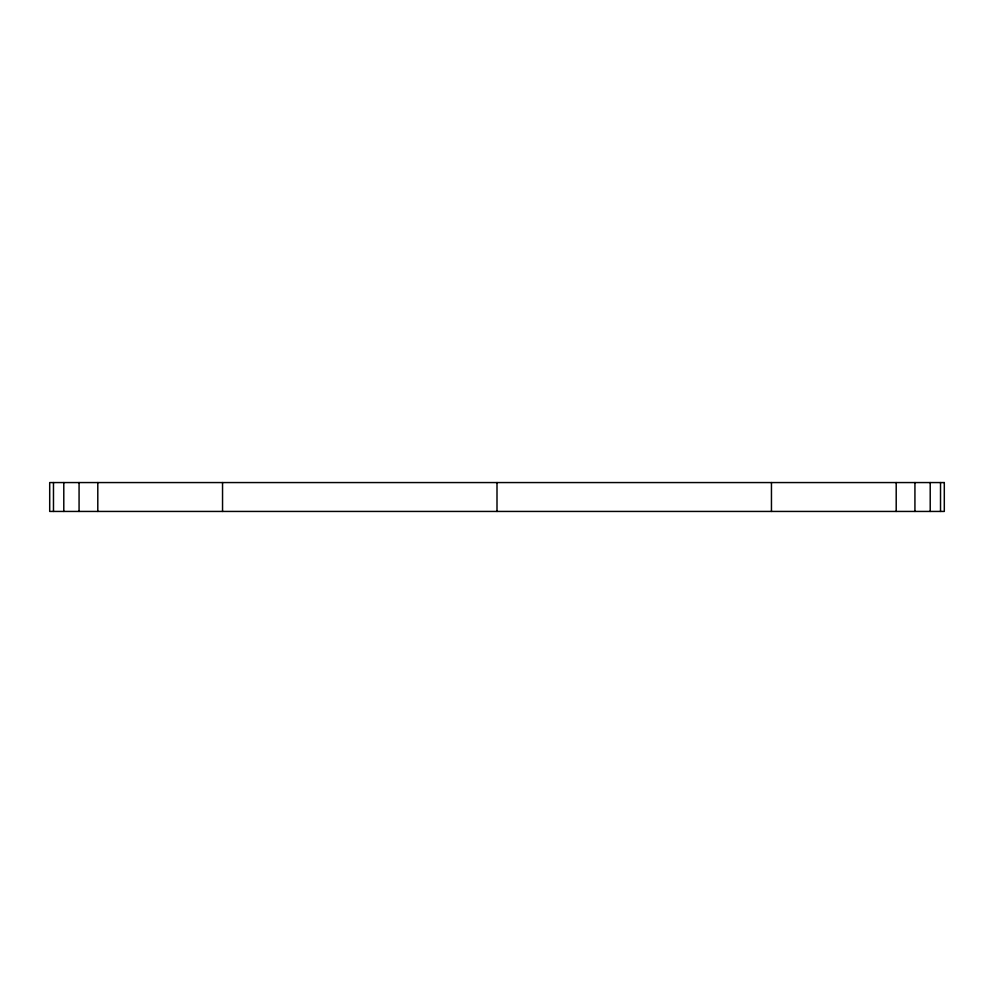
<?xml version="1.0" encoding="UTF-8"?>
<svg xmlns="http://www.w3.org/2000/svg" width="994" height="994" viewBox="0 0 994 994"><rect width="100%" height="100%" fill="white"/><g stroke="black" fill="none" stroke-linecap="round" stroke-linejoin="round"><path stroke-width="1.49" d="M940.523 482.562L940.523 511.438M930.21 482.562L930.21 511.438M914.927 482.562L914.927 511.438M896.203 482.562L896.203 511.438M771.456 482.562L771.456 511.438M497 482.562L497 511.438M222.544 482.562L222.544 511.438M97.797 482.562L97.797 511.438M79.073 482.562L79.073 511.438M63.79 482.562L63.79 511.438M53.477 482.562L53.477 511.438M944.3 482.562L49.7 482.562L49.7 511.438L944.3 511.438L944.3 482.562"/></g></svg>
